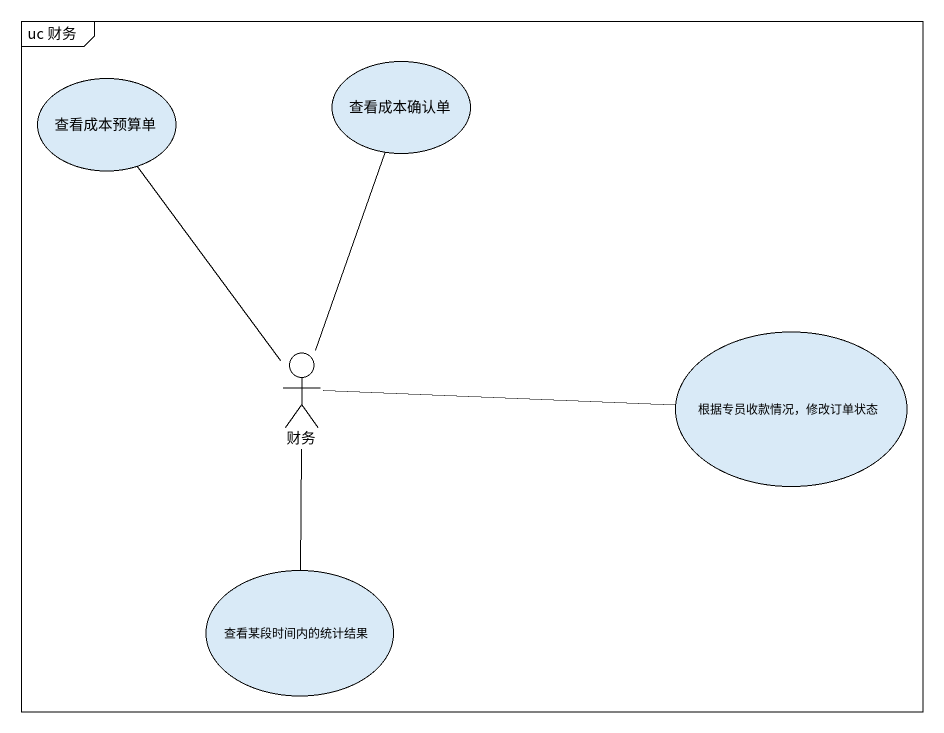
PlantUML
@startuml
mainframe uc 财务
usecase 查看成本预算单
usecase 查看成本确认单
actor 财务
usecase "根据专员收款情况，修改订单状态" as 根据专员收款情况_修改订单状态
usecase 查看某段时间内的统计结果
财务 -up- 查看成本预算单
财务 -up- 查看成本确认单
财务 -right- 根据专员收款情况_修改订单状态
财务 -- 查看某段时间内的统计结果
@enduml
